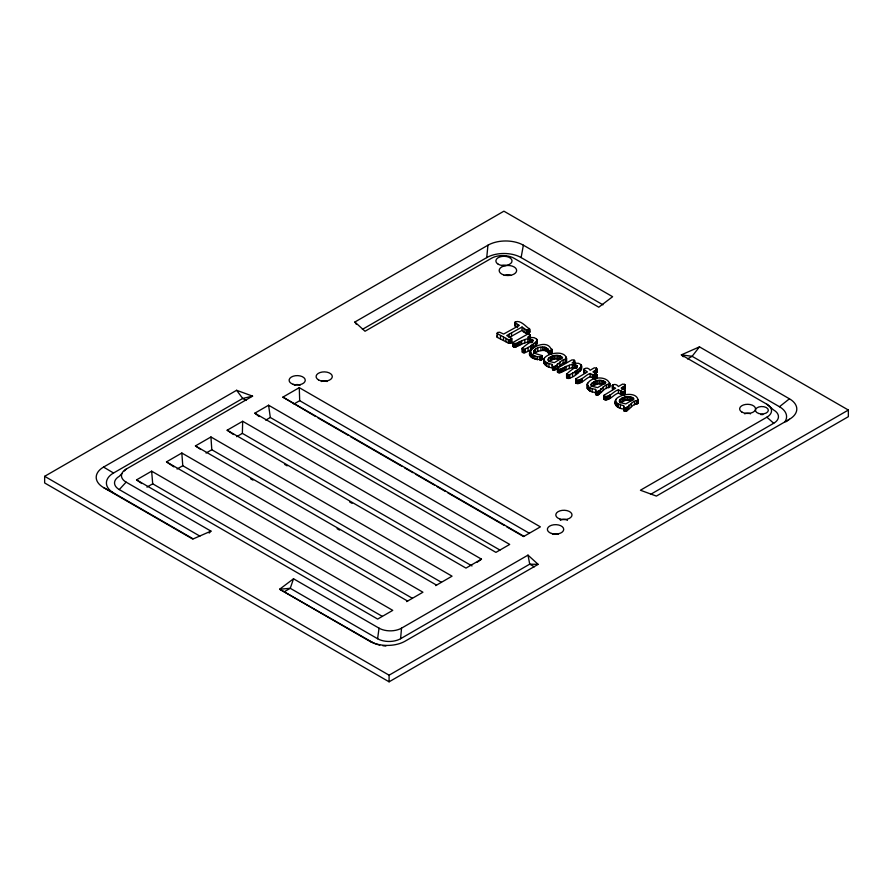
<?xml version="1.0" encoding="UTF-8"?>
<svg xmlns="http://www.w3.org/2000/svg" width="893" height="893" viewBox="0 0 893 893"><rect width="100%" height="100%" fill="white"/><g stroke="black" fill="none" stroke-linecap="round" stroke-linejoin="round"><path stroke-width="1.34" d="M236.634 436.688L242.371 433.373L242.662 421.284L481.472 559.152L477.264 562.177M533.947 350.782L534.516 352.646L535.956 353.762L541.906 355.537L541.839 359.689C509.155 358.126 551.204 330.6 551.907 353.516L548.894 354.008L548.335 349.531C545.065 344.921 532.63 346.785 533.925 353.65M552.287 365.572L552.365 364.433C526.457 358.584 570.047 343.582 566.452 362.111L566.039 362.48C560.145 362.301 557.835 370.64 552.633 369.802L552.287 365.572L552.633 369.802M587.136 384.068C587.404 388.02 592.55 388.812 595.62 389.404L595.888 394.773C601.089 395.61 603.389 387.261 609.283 387.45L609.707 387.071C612.006 373.888 584.368 375.629 587.192 388.355L590.072 391.212L595.62 392.719L595.888 394.773M623.749 406.828L623.839 405.701C597.919 399.83 641.554 384.861 637.926 403.368L637.502 403.748C631.608 403.558 629.308 411.907 624.107 411.059L623.749 406.828L624.107 411.059M623.749 410.144L623.839 409.016C619.217 408.838 613.558 405.88 615.355 400.365M591.043 384.314L592.338 386.379L597.596 387.618L605.834 382.695C602.161 378.654 594.102 380.038 591.043 384.314L591.043 386.513M379.759 645.092A24.368 14.065 0 0 1 371.856 642.045L279.654 589.235L290.258 588.297L377.605 638.729A16.253 9.388 0 0 0 400.577 638.729L401.537 628.159L527.997 555.133L538.144 564.365L405.109 641.185A25.104 14.489 0 0 1 369.624 641.185L279.654 589.235L293.518 578.776L379.034 628.159A15.907 9.187 0 0 0 401.537 628.159M530.263 354.822L530.866 349.42M362.379 329.383L486.73 257.608L487.946 245.207A25.116 14.5 0 0 1 523.354 245.173L612.609 296.71L598.79 307.192L513.966 258.222A15.929 9.198 0 0 0 491.507 258.244L365.025 331.247L354.878 322.016L487.946 245.207M377.605 638.729L379.034 628.159M602.965 304.826L521.121 257.575L523.354 245.173M552.041 349.665L550.177 350.96L548.894 350.692L548.335 349.531M584.547 369.981L587.415 371.912L576.231 378.599L575.907 379.782C581.075 381.914 585.652 374.502 590.206 373.497L594.303 375.562L597.082 374.669L592.93 371.823L596.591 369.512L596.446 368.095L594.325 367.816L590.161 370.249C587.661 365.985 581.153 368.72 584.547 373.296L584.044 369.189M603.958 395.655L604.126 396.079C609.294 398.2 613.871 390.799 618.425 389.783L622.521 391.86L622.521 395.175L618.425 393.099C613.871 394.114 609.294 401.515 604.126 399.394L604.048 395.242L615.634 388.209C607.988 385.43 615.88 382.293 618.38 386.546L622.544 384.113L624.665 384.392L624.81 385.809L621.148 388.12L625.133 390.319L625.301 394.282L624.006 395.164L624.006 391.848L625.301 390.967M566.586 358.305L566.039 359.165C560.145 358.986 557.835 367.324 552.633 366.487M566.452 362.111L566.028 360.292M609.707 387.071L609.841 383.276M637.926 403.368L638.06 399.562M293.518 578.776L290.258 588.297L284.51 591.612M530.766 339.295L533.076 340.311C510.573 354.309 528.957 350.29 537.095 340.423L536.514 338.949L534.17 337.677L527.629 337.297L530.174 335.299L529.627 334.462L527.517 334.194L513.073 342.376L513.051 346.54C518.71 348.315 524.158 340.177 530.766 342.611L530.766 339.295C524.158 336.862 518.71 344.999 513.051 343.225L512.906 342.8M575.237 364.969L577.537 365.985C555.044 379.983 573.429 375.964 581.555 366.097L580.986 364.623L578.642 363.351L572.1 362.971L574.645 360.973L574.099 360.136L571.989 359.868L557.545 368.05L557.522 372.214C563.182 373.988 568.629 365.851 575.237 368.284L575.237 364.969C568.629 362.536 563.182 370.673 557.522 368.898L557.377 368.474M566.586 377.08C569.276 381.467 583.162 370.93 581.555 366.097M515.027 322.496L515.629 326.626L515.183 322.049C520.273 319.482 525.932 326.648 529.627 329.182C531.67 335.645 524.035 333.625 522.048 330.354L522.048 327.039L506.699 335.545L511.611 338.436L511.745 342.186L510.461 343.269L508.296 343.035L497.446 337.454L497.033 336.203M515.027 325.811L515.652 321.659M497.01 337.074L497.49 332.509L499.667 332.229L503.63 334.049L519.369 325.365L515.629 323.311M511.745 338.871L508.943 339.976L496.865 333.323M541.839 359.689L541.906 355.537M552.365 367.749C546.884 367.782 542.029 363.819 544.25 358.182M588.275 385.508L587.192 388.355M615.355 403.681L615.724 399.439M522.55 350.994C522.494 356.876 539.528 345.011 537.095 340.423M584.044 372.504L584.681 371.778M612.442 385.117L612.765 389.594L612.899 384.749M529.627 329.182L526.68 330.164L522.048 327.039M595.854 370.137L595.854 373.453L596.926 372.281L596.881 368.496M624.073 386.423L624.073 389.739L625.145 388.578L625.1 384.794M595.888 391.458C601.089 392.295 603.389 383.957 609.283 384.135L609.707 383.767M624.107 407.744C629.308 408.592 631.608 400.243 637.502 400.432L637.926 400.053M548.626 358.16L547.755 359.89L549.095 361.408L554.352 362.647L562.59 357.725C559.197 353.874 552.276 355.146 548.626 358.16L548.626 361.475L554.486 358.874L560.458 359.343L560.458 356.028M620.099 399.417L619.229 401.158L620.557 402.676L625.814 403.915L634.063 398.992C630.67 395.141 623.738 396.403 620.099 399.417L620.099 402.732L625.96 400.142L631.931 400.611L631.931 397.296M786.119 421.697L789.457 419.252A25.049 14.455 0 0 0 789.445 398.803L699.476 346.864L692.108 356.296L687.51 358.941M209.152 533.076L210.949 531.112L126.114 482.131A15.907 9.176 0 0 1 126.114 469.149L252.596 396.135L236.612 390.286L103.555 467.084A25.093 14.489 0 0 0 103.555 487.567L192.799 539.093L210.949 531.112M199.909 536.135L119.282 489.587L126.114 482.131M548.335 352.847C545.132 348.426 537.82 350.726 534.237 353.483L534.237 350.168M121.839 473.636L119.282 476.326A16.241 9.377 0 0 0 119.282 489.587M124.406 470.946L126.114 469.149M576.231 378.599L575.907 383.097C581.075 385.229 585.652 377.817 590.206 376.813L595.787 378.866L597.082 377.985L597.082 374.669M530.263 351.507C531.48 355.883 538.021 357.914 541.839 356.374M683.357 356.765L681.359 354.867L692.108 356.296L779.466 406.728L789.445 398.803M603.713 380.998L603.713 384.314L597.741 383.845L591.88 386.446L591.88 383.13M44.65 476.326L503.909 211.183L848.35 410.043L848.35 416.674L389.091 681.817L44.65 482.957L44.65 476.326L389.091 675.186L848.35 410.043M192.966 538.758L113.545 492.903A24.357 14.065 0 0 1 113.545 473.011L242.717 398.457L252.596 396.135M173.867 466.894L166.5 461.871L181.826 453.019L422.936 592.215L406.661 601.614M136.551 479.887L151.643 471.169L392.753 610.365L377.661 619.083L136.551 479.887L141.753 483.504M200.746 449.48L195.433 445.92L210.938 436.967L452.048 576.175L435.684 585.618M254.818 413.18L268.592 405.221L509.702 544.429L495.928 552.376L254.818 413.18L259.149 416.562M315.597 416.495L282.891 397.128L299.278 387.662L540.388 526.87L523.588 536.57L506.755 526.859M233.475 434.534L227.157 430.225L242.662 421.284M177.037 469.037L182.775 465.722L412.399 598.299M146.965 487.12L152.703 483.805L382.338 616.382M206.06 453.052L211.797 449.737L441.421 582.303M265.723 420.134L270.311 417.489L499.946 550.055M293.953 403.993L299.691 400.678L529.326 533.255M481.472 559.152L465.979 568.104L227.157 430.225M699.476 346.864L681.359 354.867L766.886 404.239A15.862 9.153 0 0 1 766.886 417.187L640.404 490.235L656.388 496.084L789.457 419.252M400.577 638.729L529.728 564.153L538.144 564.365M650.573 494.376L773.718 423.271A16.197 9.354 0 0 0 773.718 410.043L766.886 404.239M522.048 330.354L509.189 337.532L509.189 334.216M622.521 391.86L624.006 391.848M369.624 641.185L371.856 642.045M595.81 371.153L596.926 372.281M103.555 487.567L113.545 492.903M282.891 397.128L524.001 536.336M317.997 417.879L348.058 435.226M350.458 436.621L402.151 466.47M404.562 467.854L412.979 472.71M415.379 474.105L434.612 485.212M437.023 486.596L445.44 491.451M447.839 492.847L504.344 525.464M246.167 400.444L242.717 398.457L236.612 390.286M534.327 566.809L529.728 564.153L527.997 555.133M242.371 433.373L472.006 565.95M284.722 464.46L287.122 465.845M349.643 501.933L352.043 503.328M195.433 445.92L436.543 585.127M250.542 478.726L252.942 480.121M337.096 528.701L339.507 530.096M166.5 461.871L407.61 601.067M103.555 467.084L113.545 473.011M511.164 341.372L511.745 342.186M766.886 417.187L773.718 423.271M541.515 358.506L542.006 359.265M624.665 387.707L625.145 388.578M581.555 369.412L580.986 364.623M537.095 343.738L536.514 338.949M551.349 351.529L552.041 352.981M354.878 322.016L356.285 324.259M625.301 394.282L625.133 390.319M596.904 377.348L597.082 377.985M529.627 332.497L529.158 328.367M268.592 405.221L270.311 417.489M151.643 471.169L152.703 483.805M181.826 453.019L182.775 465.722M210.938 436.967L211.797 449.737M299.278 387.662L299.691 400.678M637.502 400.432L637.502 403.748M636.553 400.656L636.553 403.971M634.588 401.549L634.588 404.853M633.092 397.831L633.092 400.042M631.362 403.301L631.362 406.605M630.625 396.916L630.625 400.231M629.174 396.715L629.174 400.031M628.862 405.02L628.862 408.335M627.567 396.693L627.567 400.008M627.277 406.951L627.277 410.267M626.853 407.565L626.853 410.88M626.696 407.755L626.696 411.07M626.093 407.989L626.093 411.305M625.96 396.827L625.96 400.142M625.379 408.068L625.379 411.383M624.665 384.392L624.81 389.125M624.665 391.58L624.665 394.896M624.687 407.978L624.687 411.293M624.475 397.106L624.475 400.421M623.269 391.938L623.269 395.253M623.124 397.552L623.124 400.868M622.867 387.171L622.867 389.381M622.03 387.629L622.03 389.839M621.874 391.603L621.874 394.918M621.908 398.144L621.908 401.459M621.215 391.179L621.215 394.494M620.546 390.766L620.546 394.081M620.367 404.964L620.367 408.28M618.425 389.783L618.425 393.099M618.291 404.194L618.291 407.509M616.873 403.245L616.873 406.561M615.913 402.285L615.913 405.601M615.411 401.325L615.411 404.641M612.263 385.486L612.364 389.192M610.41 394.728L610.41 398.044M609.807 395.086L609.807 398.401M609.283 384.135L609.283 387.45M609.104 395.51L609.104 398.825M608.334 384.37L608.334 387.685M607.686 396.246L607.686 399.562M606.459 396.648L606.459 399.952M606.369 385.251L606.369 388.567M605.421 396.704L605.421 400.019M604.874 381.545L604.874 383.744M604.561 396.436L604.561 399.751M604.048 395.242L604.126 399.394M603.143 387.004L603.143 390.319M602.407 380.63L602.407 383.945M600.944 380.429L600.944 383.744M600.643 388.723L600.643 392.038M599.348 380.396L599.348 383.711M599.058 390.665L599.058 393.98M598.634 391.279L598.634 394.594M598.477 391.458L598.477 394.773M597.741 380.53L597.741 383.845M597.864 391.703L597.864 395.019M597.16 391.77L597.16 395.086M596.591 369.512L596.591 372.827M596.446 368.095L596.446 371.41M596.446 375.283L596.446 378.599M596.468 391.681L596.468 394.996M596.256 380.82L596.256 384.135M595.787 375.551L595.787 378.866M595.62 389.404L595.531 393.858M595.039 375.652L595.039 378.967M594.905 381.255L594.905 384.57M594.649 370.885L594.649 374.2M594.303 375.562L594.303 378.878M593.655 375.306L593.655 378.621M593.689 381.847L593.689 385.162M592.985 374.893L592.985 378.208M592.327 374.48L592.327 377.784M592.148 388.678L592.148 391.994M590.206 373.497L590.206 376.813M590.072 387.897L590.072 391.212M588.654 386.948L588.654 390.263M587.694 385.999L587.694 389.315M587.505 383.142L587.505 386.457M584.223 368.82L584.145 372.894M582.191 378.431L582.191 381.746M581.589 378.799L581.589 382.115M581.477 365.337L581.477 368.653M581.22 366.9L581.22 370.215M580.885 379.212L580.885 382.528M580.059 368.106L580.059 371.421M579.468 379.949L579.468 383.264M578.24 380.351L578.24 383.666M577.983 369.535L577.983 372.839M577.235 365.583L577.235 367.793M577.202 380.418L577.202 383.722M576.565 370.349L576.565 373.665M576.342 365.204L576.342 368.519M576.342 380.139L576.342 383.454M575.829 378.956L575.907 383.097M575.248 371.086L575.248 374.401M574.645 360.973L574.645 363.183M574.556 360.526L574.556 362.737M574.099 360.136L574.099 363.451M573.92 364.88L573.92 368.195M572.547 373.006L572.547 376.31M572.38 364.936L572.38 368.251M569.857 374.904L569.857 378.219M569.31 365.382L569.31 368.686M569.198 375.172L569.198 378.487M568.45 375.25L568.45 378.565M567.714 375.16L567.714 378.476M567.066 374.893L567.066 378.208M566.586 373.765L566.609 377.851M566.062 366.242L566.062 369.557M566.028 356.977L566.039 362.48M565.09 359.399L565.09 362.714M564.566 366.967L564.566 370.282M563.115 360.281L563.115 363.596M563.126 367.704L563.126 371.019M561.943 368.474L561.943 371.789M561.619 356.575L561.619 358.785M560.771 369.255L560.771 372.571M560.101 369.523L560.101 372.839M559.9 362.033L559.9 365.349M559.364 369.624L559.364 372.939M559.152 355.66L559.152 358.975M558.627 369.535L558.627 372.85M557.98 369.278L557.98 372.593M557.701 355.459L557.701 358.774M557.545 368.05L557.522 372.214M557.388 363.764L557.388 367.068M556.105 355.425L556.105 358.74M555.803 365.695L555.803 369.01M555.39 366.309L555.39 369.624M555.234 366.498L555.234 369.814M554.62 366.733L554.62 370.048M554.486 355.559L554.486 358.874M553.917 366.8L553.917 370.115M553.213 366.71L553.213 370.026M553.013 355.849L553.013 359.165M551.852 349.007L551.907 353.516M551.662 356.285L551.662 359.6M551.472 350.614L551.472 353.929M550.881 350.849L550.881 354.164M550.434 356.876L550.434 360.192M550.177 350.96L550.177 354.275M549.474 350.916L549.474 354.22M548.894 350.692L548.894 354.008M548.905 363.708L548.905 367.023M548.436 350.145L548.436 353.461M547.733 348.616L547.733 351.931M546.817 362.938L546.817 366.242M546.282 347.589L546.282 350.904M545.411 347.265L545.411 350.581M545.411 361.989L545.411 365.293M544.451 361.029L544.451 364.344M544.228 347.131L544.228 350.447M543.937 360.069L543.937 363.384M543.893 359.109L543.893 362.424M542.721 347.187L542.721 350.502M541.437 356.72L541.437 360.035M540.901 347.422L540.901 350.737M540.79 356.932L540.79 360.247M539.885 356.988L539.885 360.303M537.765 348.136L537.765 351.451M537.296 356.608L537.296 359.924M537.017 339.664L537.017 342.979M536.749 341.226L536.749 344.542M535.588 342.432L535.588 345.747M535.577 349.029L535.577 352.344M534.94 355.972L534.94 359.287M534.784 349.576L534.784 352.891M533.512 343.861L533.512 347.165M533.322 355.28L533.322 358.595M532.775 339.909L532.775 342.119M532.094 344.676L532.094 347.991M532.049 354.432L532.049 357.736M531.882 339.53L531.882 342.845M531.123 353.516L531.123 356.82M530.777 345.412L530.777 348.728M530.364 350.436L530.52 355.849M530.174 335.299L530.174 337.509M530.085 334.853L530.085 338.168M529.884 335.79L529.884 338M529.538 328.78L529.415 332.888M529.449 339.206L529.449 342.521M529.225 336.326L529.225 338.536M528.902 329.964L528.902 333.279M528.187 330.231L528.187 333.547M528.076 347.332L528.076 350.648M527.908 339.262L527.908 342.577M527.372 330.287L527.372 333.602M526.68 330.164L526.68 333.48M526.089 329.919L526.089 333.234M525.385 349.23L525.385 352.545M524.838 339.708L524.838 343.024M524.727 349.498L524.727 352.813M524.012 328.512L524.012 331.828M523.979 349.576L523.979 352.891M523.242 349.487L523.242 352.802M522.55 347.678L522.595 352.534M522.115 348.091L522.137 352.177M521.601 340.568L521.601 343.883M520.094 341.293L520.094 344.609M518.654 342.03L518.654 345.345M517.494 324.338L517.494 327.653M517.482 342.8L517.482 346.116M516.299 343.582L516.299 346.897M515.629 343.85L515.629 347.165M515.183 322.049L515.172 326.246M514.893 343.95L514.893 347.265M514.156 343.861L514.156 347.176M513.508 343.604L513.508 346.919M513.051 343.225L513.051 346.54M511.566 332.788L511.566 336.103M511.611 338.436L511.577 342.622M511.131 339.686L511.131 343.001M510.461 339.954L510.461 343.269M509.702 340.054L509.702 343.37M508.943 339.976L508.943 343.292M508.296 339.72L508.296 343.035M505.907 338.38L505.907 341.695M503.518 337.041L503.518 340.356M500.482 335.589L500.482 338.905M497.446 334.138L497.446 337.454M389.091 675.186L389.091 681.817M294.322 385.24A4.063 2.344 0 0 1 300.059 385.24M552.689 534.338A4.063 2.344 0 0 1 558.426 534.338M760.825 414.62A4.063 2.344 0 0 1 762.923 414.62M486.73 257.608A24.379 14.076 0 0 1 521.121 257.575M501.922 265.545A4.063 2.344 0 0 1 505.985 265.545M385.899 646.041A24.368 14.065 0 0 1 382.784 645.684M505.036 275.468A4.063 2.344 0 0 1 510.785 275.468M779.466 406.728A24.312 14.042 0 0 1 784.735 422.021M321.335 381.523A4.063 2.344 0 0 1 327.072 381.523M560.38 520.396A4.063 2.344 0 0 1 567.412 520.396M744.729 413.85A4.063 2.344 0 0 1 750.466 413.85M293.15 384.314A8.07 4.666 0 0 0 305.261 380.273A8.07 4.666 0 0 0 293.15 376.232A8.07 4.666 0 0 0 293.15 384.314M551.472 533.456A8.16 4.711 0 0 0 563.717 529.37A8.16 4.711 0 0 0 551.472 525.285A8.16 4.711 0 0 0 551.472 533.456M758.648 413.481A6.452 3.728 0 0 0 768.337 410.255A6.452 3.728 0 0 0 758.648 407.029A6.452 3.728 0 0 0 758.648 413.481M498.249 264.239A8.07 4.655 0 0 0 511.745 262.151A8.07 4.655 0 0 0 501.866 256.447A8.07 4.655 0 0 0 498.249 264.239M503.54 274.854A8.729 5.034 0 0 0 516.634 270.501A8.729 5.034 0 0 0 503.54 266.136A8.729 5.034 0 0 0 503.54 274.854M318.477 379.86A8.104 4.677 0 0 0 332.029 377.761A8.104 4.677 0 0 0 322.105 372.035A8.104 4.677 0 0 0 318.477 379.86M559.833 518.989A8.115 4.688 0 0 0 572.011 514.937A8.115 4.688 0 0 0 559.833 510.885A8.115 4.688 0 0 0 559.833 518.989M741.983 412.119A7.937 4.577 0 0 0 755.266 410.066A7.937 4.577 0 0 0 745.543 404.451A7.937 4.577 0 0 0 741.983 412.119"/></g></svg>
